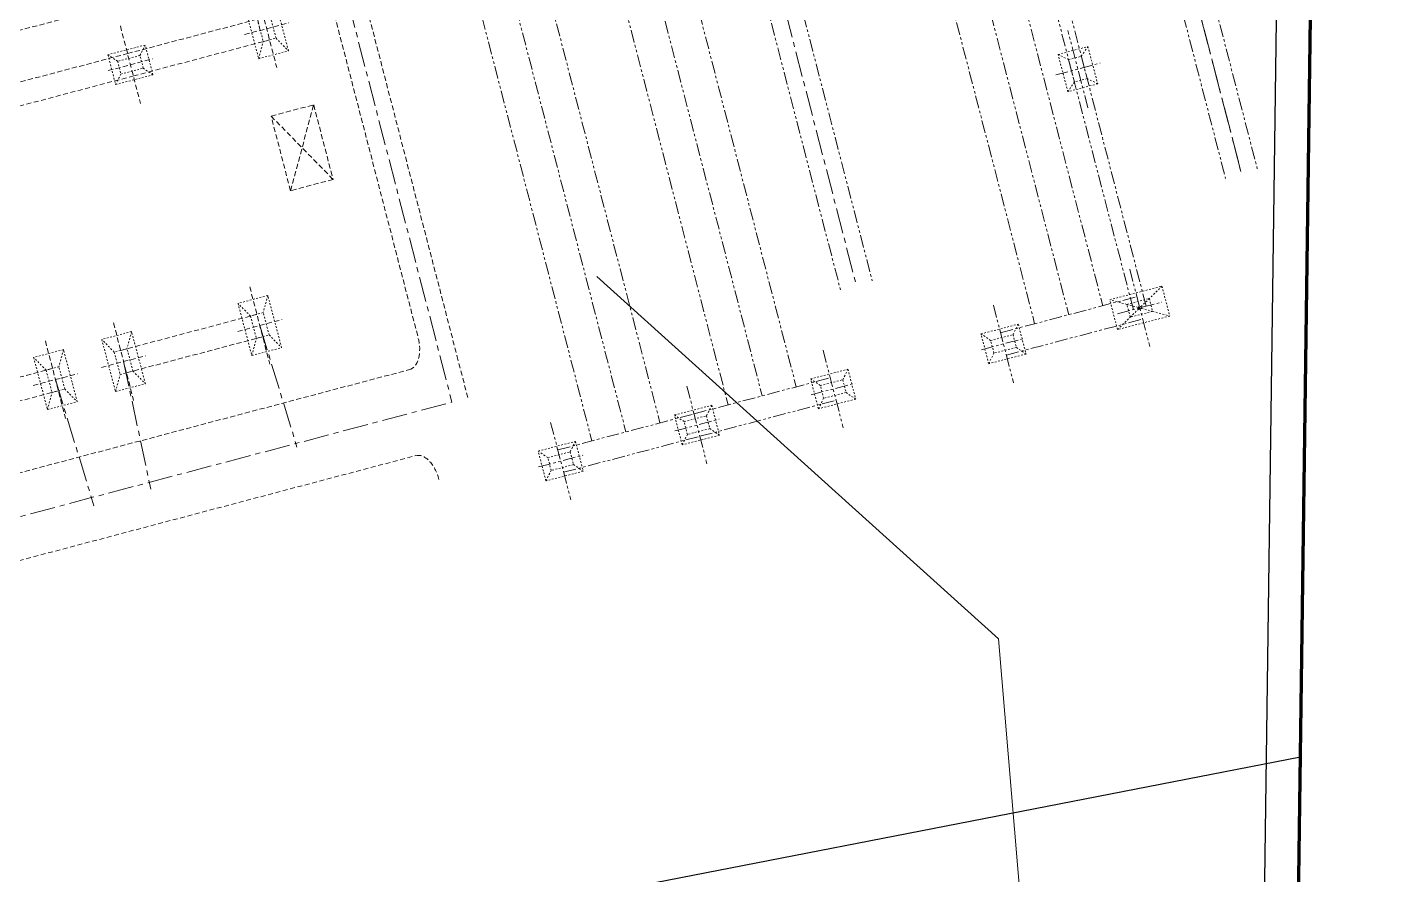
# Model space of a CAD drawing. Header units: metres. Extents: x 222800 to 230200, y 1548340 to 1564214.
# Drawn here: x 226337.7 to 226417.7, y 1559056.3 to 1559106.1 of the extents above; entities that cross this region are included whole.
import ezdxf

# ---------------------------------------------------------------- set-up
doc = ezdxf.new("R2010")
doc.units = ezdxf.units.M
doc.header["$PDMODE"] = 1
doc.header["$PDSIZE"] = -15
for name, pattern in [('CENTER', [2, 1.25, -0.25, 0.25, -0.25]), ('HIDDEN', [0.375, 0.25, -0.125]), ('PHANTOM2', [1.25, 0.625, -0.125, 0.125, -0.125, 0.125, -0.125])]:
    doc.linetypes.add(name, pattern=pattern)
doc.layers.add('E-LAY-CNTRL', color=1, linetype='CENTER', lineweight=0)
doc.layers.add('E-LAY-EXIST', color=8, linetype='HIDDEN', lineweight=0)
for name, color, linetype in [('G_B.T. ROAD', 1, 'Continuous'), ('G_CART TRACK', 252, 'Continuous'), ('plot hatching', 7, 'Continuous'), ('road', 10, 'Continuous')]:
    doc.layers.add(name, color=color, linetype=linetype)

# ---------------------------------------------------------------- blocks, each defined once
blk = doc.blocks.new('TWR_CTG_p')
for p, q in [((-750, 750), (-1750, 1250)), ((1750, 1250), (750, 750)), ((-750, -750), (-1750, -1250)), ((750, -750), (1750, -1250))]:
    blk.add_line(p, q)
for points in [[(-1750, -1250), (1750, -1250), (1750, 1250), (-1750, 1250)], [(-750, -750), (750, -750), (750, 750), (-750, 750)]]:
    blk.add_lwpolyline(points, close=True)
blk = doc.blocks.new('TWR_CTH_p')
for p, q in [((-750, 750), (-1750, 1250)), ((1750, 1250), (750, 750)), ((-750, -750), (-1750, -1250)), ((750, -750), (1750, -1250))]:
    blk.add_line(p, q)
for points in [[(-1750, -1250), (1750, -1250), (1750, 1250), (-1750, 1250)], [(-750, -750), (750, -750), (750, 750), (-750, 750)]]:
    blk.add_lwpolyline(points, close=True)
blk = doc.blocks.new('TWR_CC_p')
for p, q in [((-750, 750), (-1750, 1250)), ((1750, 1250), (750, 750)), ((-750, -750), (-1750, -1250)), ((750, -750), (1750, -1250))]:
    blk.add_line(p, q)
for points in [[(-1750, -1250), (1750, -1250), (1750, 1250), (-1750, 1250)], [(-750, -750), (750, -750), (750, 750), (-750, 750)]]:
    blk.add_lwpolyline(points, close=True)
blk = doc.blocks.new('TWR_CD_p')
for p, q in [((-750, 750), (-1750, 1750)), ((1750, 1750), (750, 750)), ((-100, 100), (-750, 750)), ((750, 750), (100, 100)), ((-1750, -1750), (-750, -750)), ((-100, -100), (-750, -750)), ((100, -100), (750, -750)), ((750, -750), (1750, -1750))]:
    blk.add_line(p, q)
for points in [[(-1750, -1750), (1750, -1750), (1750, 1750), (-1750, 1750)], [(-750, -750), (750, -750), (750, 750), (-750, 750)], [(-100, -100), (100, -100), (100, 100), (-100, 100)]]:
    blk.add_lwpolyline(points, close=True)
blk = doc.blocks.new('TWR_CTE_p')
for p, q in [((-750, 750), (-1750, 1750)), ((1750, 1750), (750, 750)), ((-1750, -1750), (-750, -750)), ((750, -750), (1750, -1750))]:
    blk.add_line(p, q)
for points in [[(-1750, -1750), (1750, -1750), (1750, 1750), (-1750, 1750)], [(-750, -750), (750, -750), (750, 750), (-750, 750)]]:
    blk.add_lwpolyline(points, close=True)
blk = doc.blocks.new('TWR_CTD_p')
for p, q in [((-750, 750), (-1750, 1250)), ((1750, 1250), (750, 750)), ((-750, -750), (-1750, -1250)), ((750, -750), (1750, -1250))]:
    blk.add_line(p, q)
for points in [[(-1750, -1250), (1750, -1250), (1750, 1250), (-1750, 1250)], [(-750, -750), (750, -750), (750, 750), (-750, 750)]]:
    blk.add_lwpolyline(points, close=True)
blk = doc.blocks.new('SS')
at = {"layer": 'E-LAY-CNTRL', "color": 8}
for p, q in [((-100.896, 91.808), (-100.55, 96.684)), ((-96.288, 91.828), (-96.681, 96.752)), ((-120.607, -0.728), (-121.037, 96.327)), ((-110.112, 91.767), (-110.491, 96.511)), ((-148.124, -0.85), (-148.553, 95.846)), ((-174.364, 6.292, -0.203), (-174.759, 95.389, -0.063))]:
    blk.add_line(p, q, dxfattribs=at)
for points in [[(-23.733, 96.758), (-121.037, 96.327)], [(-174.721, 86.79), (-174.759, 95.389)], [(-174.721, 86.79), (-174.759, 95.389)]]:
    blk.add_lwpolyline(points, dxfattribs=at)
at = {"layer": 'E-LAY-EXIST', "color": 8, "linetype": 'PHANTOM2'}
for p, q in [((-166.129, 97.798), (-166.143, 100.792)), ((-156.914, 97.839), (-156.927, 100.833)), ((-145.394, 97.89), (-145.407, 100.884)), ((-136.178, 97.931), (-136.191, 100.925)), ((-126.962, 97.971), (-126.975, 100.965)), ((-156.922, 99.768), (-166.138, 99.727)), ((-136.186, 99.86), (-145.402, 99.819)), ((-126.97, 99.9), (-136.186, 99.86)), ((-164.639, 99.301), (-167.633, 99.288)), ((-166.568, 99.293), (-166.527, 90.077)), ((-166.078, 99.237), (-166.194, 99.352)), ((-166.079, 99.353), (-166.193, 99.237)), ((-165.704, 99.297), (-165.663, 90.081)), ((-155.423, 99.342), (-158.417, 99.329)), ((-143.903, 99.393), (-146.897, 99.38)), ((-134.687, 99.434), (-137.681, 99.421)), ((-125.471, 99.475), (-128.465, 99.462)), ((-156.918, 98.904), (-166.134, 98.863)), ((-163.456, 14.49), (-163.83, 98.873)), ((-161.152, 14.5), (-161.526, 98.883)), ((-158.848, 14.51), (-159.222, 98.893)), ((-136.182, 98.996), (-145.398, 98.955)), ((-142.72, 14.582), (-143.094, 98.965)), ((-140.416, 14.592), (-140.79, 98.975)), ((-138.112, 14.602), (-138.486, 98.985)), ((-126.967, 99.036), (-136.182, 98.996)), ((-133.504, 14.623), (-133.878, 99.006)), ((-131.2, 14.633), (-131.574, 99.016)), ((-128.896, 14.643), (-129.271, 99.026)), ((-149.218, 2.414, -0.21), (-149.633, 95.828, -0.067)), ((-147.058, 2.423, -0.21), (-147.473, 95.865, -0.067)), ((-175.441, 5.685, -0.204), (-175.841, 95.37, -0.067)), ((-173.279, 6.895, -0.203), (-173.676, 95.408, -0.067)), ((-166.102, 91.576), (-166.089, 88.582)), ((-164.598, 90.086), (-167.592, 90.072)), ((-166.527, 90.077), (-166.486, 80.861)), ((-165.663, 90.081), (-165.622, 80.865))]:
    blk.add_line(p, q, dxfattribs=at)
at = {"layer": 'E-LAY-EXIST', "color": 8}
for p, q in [((-12.148, 98.393, 0.042), (-117.876, 97.925, 0.042)), ((-122.117, 96.308, 0.043), (-122.11, 94.738, 0.045)), ((-25.886, 95.164, 0.453), (-118.87, 94.752, 0.025)), ((-121.701, 2.536, -0.21), (-122.11, 94.738, -0.21)), ((-119.825, 66.769, 0.043), (-119.945, 93.673, -0.21)), ((-110.105, 90.27), (-110.118, 93.264)), ((-100.889, 90.311), (-100.902, 93.305)), ((-96.281, 90.331), (-96.295, 93.325)), ((-100.898, 92.24), (-110.114, 92.199)), ((-87.074, 92.301), (-96.29, 92.26)), ((-108.615, 91.774), (-111.609, 91.76)), ((-99.399, 91.815), (-102.393, 91.801)), ((-94.791, 91.835), (-97.785, 91.822)), ((-100.894, 91.376), (-110.11, 91.335)), ((-87.07, 91.437), (-96.286, 91.396)), ((-114.23, 84.291), (-117.123, 87.158)), ((-114.243, 87.171), (-117.11, 84.278)), ((-115.36, 79.591), (-115.373, 82.585)), ((-106.144, 79.632), (-106.158, 82.626)), ((-106.153, 81.561), (-115.369, 81.52)), ((-96.937, 81.601), (-106.153, 81.561)), ((-113.87, 81.094), (-116.864, 81.081)), ((-114.894, 71.874), (-114.935, 81.09)), ((-104.654, 81.135), (-107.648, 81.122)), ((-106.149, 80.697), (-115.365, 80.656)), ((-96.933, 80.737), (-106.149, 80.697)), ((-88.141, 78.904), (-114.925, 78.786))]:
    blk.add_line(p, q, dxfattribs=at)
blk.add_lwpolyline([(-114.243, 87.171), (-114.23, 84.291), (-117.11, 84.278), (-117.123, 87.158)], close=True, dxfattribs=at)
for centre, start, end in [((-117.881, 99.005, 0.042), 180.254, 270.254), ((-118.865, 93.672, 0.042), 90.254, 180.254)]:
    blk.add_arc(centre, 1.08, start, end, dxfattribs=at)
at = {"layer": 'E-LAY-EXIST', "color": 8, "linetype": 'PHANTOM2', "yscale": 0.0005759999621659517, "zscale": 0.000576}
for name, p, xscale, rotation in [('TWR_CD_p', (-166.136, 99.295), -0.0005759999753015984, 270.2539845485064), ('TWR_CC_p', (-156.92, 99.336), -0.0005759999753015984, 270.2539845485064), ('TWR_CTG_p', (-145.4, 99.387), -0.0005759999753015984, 270.2539845485064), ('TWR_CTH_p', (-136.184, 99.428), -0.0005759999753015984, 270.2539845485064), ('TWR_CTG_p', (-126.968, 99.468), -0.0005759999753015984, 270.2539845485064), ('TWR_CTH_p', (-166.095, 90.079), -0.0005759999317107883, 0.253986015247829)]:
    blk.add_blockref(name, p, dxfattribs=dict(at, xscale=xscale, rotation=rotation))
at = {"layer": 'E-LAY-EXIST', "color": 8}
for name, p, xscale, yscale, zscale, rotation in [('TWR_CTE_p', (-110.112, 91.767), 0.0005759999317107883, 0.0005759999317107883, 0.0005759999317107883, 180.2539860152478), ('TWR_CTE_p', (-100.896, 91.808), 0.0005759999317107883, 0.0005759999317107883, 0.0005759999317107883, 180.2539860152478), ('TWR_CTE_p', (-96.288, 91.828), 0.0005759999317107883, 0.0005759999317107883, 0.0005759999317107883, 180.2539860152478), ('TWR_CTE_p', (-115.367, 81.088), 0.0005759999317107883, 0.0005759999317107883, 0.0005759999317107883, 180.2539860152478), ('TWR_CTD_p', (-106.151, 81.129), 0.0005759999753015984, 0.0005759999753015984, 0.0005759999753015984, 90.25398454850634)]:
    blk.add_blockref(name, p, dxfattribs=dict(at, xscale=xscale, yscale=yscale, zscale=zscale, rotation=rotation))

msp = doc.modelspace()

# ---------------------------------------------------------------- linework, layer by layer
at = {"color": 5, "flags": 128}
msp.add_lwpolyline([(226415.39478, 1559269.29715), (226212.60012, 1559221.67596), (226212.60012, 1559016.55958), (226218.33963, 1559017.58347), (226358.1983, 1559052.62382), (226412.60012, 1559063.20062)], close=True, dxfattribs=at)
at = {"lineweight": 20, "flags": 128}
msp.add_lwpolyline([(226371.19592, 1559091.48661), (226394.82349, 1559070.1634), (226405.05902, 1558948.5763), (226385.32881, 1558923.60311)], dxfattribs=at)
at = {"layer": 'G_B.T. ROAD', "color": 253, "lineweight": 70}
msp.add_lwpolyline([(226411.67991, 1558995.33912), (226417.3489, 1559413.40599)], dxfattribs=at)
at = {"layer": 'plot hatching', "color": 1}
msp.add_point((226412.6, 1559063.201), dxfattribs=at)
at = {"layer": 'plot hatching', "color": 5}
msp.add_point((226412, 1559063), dxfattribs=at)
at = {"layer": 'road', "color": 4, "lineweight": 30}
msp.add_lwpolyline([(226444.88416, 1558663.92548), (226409.67848, 1558995.24668), (226415.34324, 1559413.00251), (226410.93895, 1559423.11934), (226405.14936, 1559491.66026), (226417.05137, 1559548.67448)], dxfattribs=at)

# ---------------------------------------------------------------- block references
at = {"layer": 'G_CART TRACK', "xscale": 0.8999999999986416, "yscale": 1.575000000011642, "zscale": 0.8999999999986416, "rotation": 194.3807075435081}
msp.add_blockref('SS', (226219.46423, 1559203.98463, -0.15475), dxfattribs=at)

doc.saveas('drawing.dxf')
